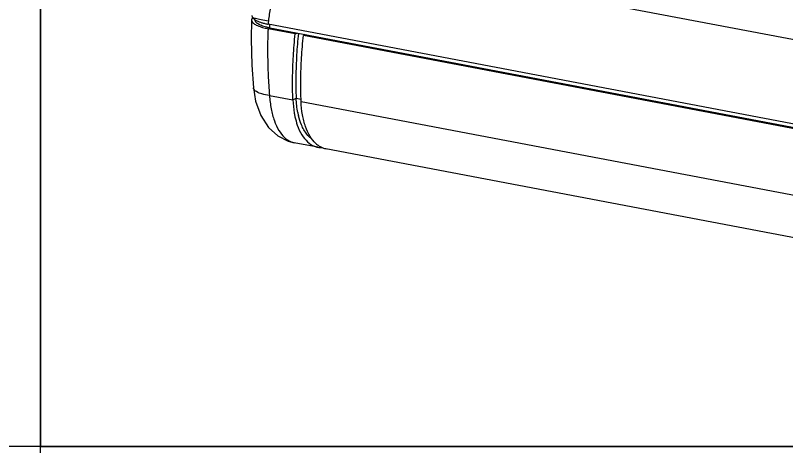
# Model space of a CAD drawing. Header units: millimetres. Extents: x -2947 to 97, y -3022 to 322.
# Drawn here: x -1420.5 to -1333.1, y -2056.5 to -2007.6 of the extents above; entities that cross this region are included whole.
import ezdxf

# ---------------------------------------------------------------- set-up
doc = ezdxf.new("R2010")
doc.units = ezdxf.units.MM
doc.layers.get('0').update_dxf_attribs({"linetype": 'CONTINUOUS'})
doc.layers.get('Defpoints').update_dxf_attribs({"linetype": 'CONTINUOUS'})

msp = doc.modelspace()

# ---------------------------------------------------------------- linework, layer by layer
at = {"color": 7}
for p, q in [((-1307.106, -2015.159), (-1390.044, -1999.386)), ((-1393.698, -2008.11), (-1393.744, -2010.303)), ((-1393.309, -2008.092), (-1393.304, -2008.15)), ((-1388.764, -2009.682), (-1391.843, -2009.096)), ((-1308.947, -2024.351), (-1391.822, -2008.589)), ((-1391.631, -2009.007), (-1391.645, -2008.623)), ((-1391.631, -2009.007), (-1308.822, -2024.756)), ((-1388.764, -2009.682), (-1388.523, -2009.598)), ((-1387.65, -2009.764), (-1387.835, -2009.858)), ((-1313.043, -2024.083), (-1387.835, -2009.858)), ((-1393.744, -2010.303), (-1393.679, -2013.223)), ((-1393.679, -2013.223), (-1393.499, -2015.789)), ((-1393.499, -2015.789), (-1393.499, -2015.788)), ((-1393.499, -2015.788), (-1393.251, -2017.293)), ((-1391.673, -2016.665), (-1389.024, -2017.169)), ((-1389.024, -2017.169), (-1388.656, -2016.99)), ((-1388.656, -2016.99), (-1388.098, -2017.096)), ((-1393.251, -2017.293), (-1392.669, -2018.941)), ((-1388.094, -2017.346), (-1313.303, -2031.57)), ((-1392.669, -2018.941), (-1391.806, -2020.279)), ((-1391.806, -2020.279), (-1390.738, -2021.245)), ((-1390.738, -2021.245), (-1389.555, -2021.841)), ((-1389.555, -2021.841), (-1388.88, -2022.02)), ((-1386.204, -2022.529), (-1388.886, -2022.019)), ((-1310.483, -2036.93), (-1385.275, -2022.705))]:
    msp.add_line(p, q, dxfattribs=at)
for centre, radius, start, end in [((-1393.102, -2008.249), 0.623, 140.8793, 142.17602), ((-1327.258, -2011.575), 64.633, 177.03058, 177.35176), ((-1390.164, -2000.246), 9.008, 257.9731, 259.25471), ((-1379.441, -2017.043), 9.568, 189.88822, 192.29698), ((-1380.208, -2016.96), 8.425, 191.30777, 193.74782), ((-1388.521, -2020.1), 1.951, 258.8835, 259.27929), ((-1384.505, -2019.986), 2.863, 227.91209, 232.52561), ((-1384.626, -2020.143), 2.665, 232.53476, 236.37949), ((-1385.795, -2020.365), 2.201, 259.27677, 272.0698), ((-1384.872, -2020.575), 2.167, 249.06461, 259.30687)]:
    msp.add_arc(centre, radius, start, end, dxfattribs=at)
for points, start_tangent, end_tangent in [([(-1390.044, -1999.386), (-1390.318, -2000.433), (-1390.58, -2001.507), (-1390.842, -2002.67), (-1391.101, -2003.923), (-1391.35, -2005.262), (-1391.586, -2006.69), (-1391.804, -2008.227)], (-0.261204, -0.965284), (-0.129303, -0.991605)), ([(-1393.698, -2008.11), (-1393.698, -2008.145), (-1393.556, -2008.423), (-1393.521, -2008.459)], (-0.066396, -0.997793), (0.721331, -0.69259)), ([(-1393.594, -2007.867), (-1393.698, -2008.11)], (-0.613216, -0.789915), (-0.066396, -0.997793)), ([(-1393.663, -2007.593), (-1393.657, -2007.709), (-1393.605, -2007.828)], (-0.128675, -0.991687), (0.53196, -0.84677)), ([(-1393.605, -2007.828), (-1393.49, -2007.959), (-1393.325, -2008.082), (-1393.282, -2008.109)], (0.557582, -0.830122), (0.857827, -0.513938)), ([(-1391.804, -2008.227), (-1392.636, -2008.091), (-1393.251, -2007.955), (-1393.605, -2007.828)], (-0.989732, 0.142938), (-0.87447, 0.48508)), ([(-1391.631, -2009.007), (-1391.99, -2008.929), (-1392.314, -2008.84), (-1392.598, -2008.742), (-1392.838, -2008.634), (-1393.033, -2008.52), (-1393.176, -2008.399), (-1393.268, -2008.274), (-1393.304, -2008.15)], (-0.982391, 0.186837), (-0.077359, 0.997003)), ([(-1393.282, -2008.109), (-1393.113, -2008.2), (-1392.853, -2008.311), (-1392.547, -2008.415), (-1392.201, -2008.508), (-1391.822, -2008.589)], (0.857827, -0.513938), (0.982391, -0.186837)), ([(-1393.521, -2008.459), (-1393.18, -2008.684), (-1392.597, -2008.913), (-1392.041, -2009.056)], (0.721331, -0.69259), (0.977966, -0.208764)), ([(-1391.843, -2009.096), (-1391.883, -2010.598), (-1391.889, -2011.98), (-1391.867, -2013.24), (-1391.824, -2014.389), (-1391.762, -2015.498), (-1391.673, -2016.665)], (-0.038346, -0.999265), (0.086148, -0.996282)), ([(-1389.024, -2017.169), (-1389.057, -2014.718), (-1388.97, -2012.216), (-1388.764, -2009.682)], (-0.038596, 0.999255), (0.103792, 0.994599)), ([(-1388.398, -2009.622), (-1388.6, -2012.07), (-1388.688, -2014.556), (-1388.656, -2016.99)], (-0.104347, -0.994541), (0.038596, -0.999255)), ([(-1388.094, -2017.346), (-1388.128, -2014.895), (-1388.041, -2012.393), (-1387.835, -2009.858)], (-0.038596, 0.999255), (0.103792, 0.994599)), ([(-1391.673, -2016.665), (-1392.546, -2016.496), (-1393.162, -2016.235), (-1393.47, -2015.905), (-1393.492, -2015.788)], (-0.99276, 0.120111), (-0.054811, 0.998497)), ([(-1391.673, -2016.665), (-1391.481, -2018.188), (-1391.122, -2019.528), (-1390.613, -2020.626), (-1389.975, -2021.434), (-1389.236, -2021.916), (-1388.897, -2022.015)], (0.066207, -0.997806), (0.981237, -0.192804)), ([(-1389.024, -2017.169), (-1388.867, -2018.686)], (0.038596, -0.999255), (0.172102, -0.985079)), ([(-1388.47, -2018.612), (-1388.656, -2016.99)], (-0.196484, 0.980507), (-0.038596, 0.999255)), ([(-1386.424, -2022.111), (-1387.083, -2021.299), (-1387.595, -2020.2), (-1387.937, -2018.862), (-1388.094, -2017.346)], (-0.742446, 0.669906), (-0.038596, 0.999255)), ([(-1388.79, -2019.081), (-1388.525, -2020.024), (-1388.012, -2021.123), (-1387.353, -2021.935), (-1386.576, -2022.423), (-1386.204, -2022.528)], (0.213354, -0.976975), (0.982553, -0.185985)), ([(-1386.962, -2021.524), (-1387.431, -2021.059), (-1388.053, -2019.997), (-1388.392, -2018.963)], (-0.788604, 0.614901), (-0.238055, 0.971252)), ([(-1385.647, -2022.599), (-1386.101, -2022.363)], (-0.933757, 0.357908), (-0.832932, 0.553376))]:
    msp.add_spline(points, degree=3, dxfattribs=dict(at, start_tangent=start_tangent, end_tangent=end_tangent))
at = {"layer": 'Defpoints'}
for p, q in [((-1417.61, -1689.383), (-1417.61, -2056.462)), ((-1417.61, -2056.462), (-1417.61, -1689.383)), ((-1417.61, -2056.462), (-1674.301, -2056.462)), ((-1160.919, -2056.462), (-1417.61, -2056.462)), ((-1417.61, -2423.54), (-1417.61, -2056.462)), ((-1417.61, -2056.462), (-1160.919, -2056.462))]:
    msp.add_line(p, q, dxfattribs=at)

doc.saveas('drawing.dxf')
